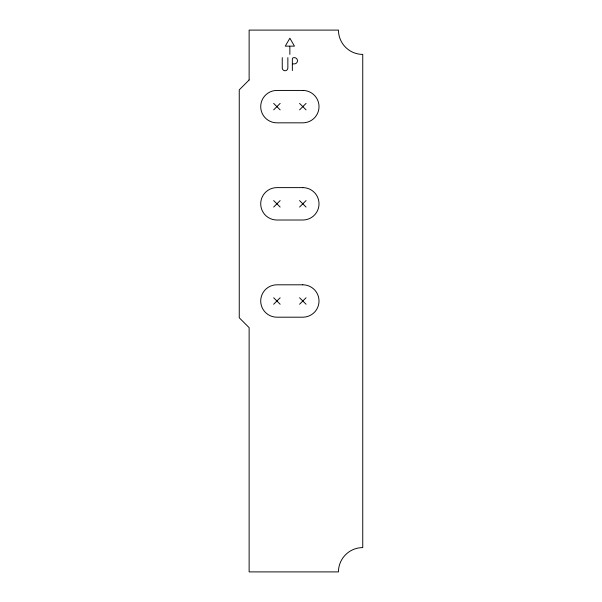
<?xml version="1.0" encoding="UTF-8"?>
<svg xmlns="http://www.w3.org/2000/svg" width="602" height="602" viewBox="0 0 602 602"><rect width="100%" height="100%" fill="white"/><g stroke="black" fill="none" stroke-linecap="round" stroke-linejoin="round"><path stroke-width="0.9" d="M273.669 109.873L280.148 103.394M299.585 109.873L306.064 103.394M273.669 207.058L280.148 200.579M299.585 207.058L306.064 200.579M273.669 304.236L280.148 297.764M299.585 304.236L306.064 297.764M289.539 46.143L285.273 46.143L289.863 38.197L294.453 46.143L289.863 46.143L289.863 54.398M292.677 63.88L294.348 63.88A3.123 3.123 0 0 0 297.471 60.757A3.123 3.123 0 0 0 294.348 57.634L293.874 57.634A1.52 1.52 0 0 0 292.354 59.154L292.354 70.592M299.585 103.394L306.064 109.873M273.669 103.394L280.148 109.873M299.585 200.579L306.064 207.058M273.669 200.579L280.148 207.058M299.585 297.764L306.064 304.236M273.669 297.764L280.148 304.236M287.854 57.634L287.854 67.936A2.799 2.799 0 0 1 285.055 70.735A2.799 2.799 0 0 1 282.255 67.936L282.255 57.634M249.13 79.976L239.25 89.856L239.25 317.773L249.13 327.654L249.13 571.9L338.459 571.9A24.298 24.298 0 0 1 362.75 547.602L362.75 54.398A24.298 24.298 0 0 1 338.459 30.1L249.13 30.1L249.13 79.976M302.821 90.435L276.905 90.435A16.194 16.194 0 0 0 260.711 106.629A16.194 16.194 0 0 0 276.905 122.831L302.821 122.831A16.194 16.194 0 0 0 319.022 106.629A16.194 16.194 0 0 0 302.821 90.435M302.821 187.621L276.905 187.621A16.194 16.194 0 0 0 260.711 203.815A16.194 16.194 0 0 0 276.905 220.016L302.821 220.016A16.194 16.194 0 0 0 319.022 203.815A16.194 16.194 0 0 0 302.821 187.621M302.821 284.806L276.905 284.806A16.194 16.194 0 0 0 260.711 301A16.194 16.194 0 0 0 276.905 317.194L302.821 317.194A16.194 16.194 0 0 0 319.022 301A16.194 16.194 0 0 0 302.821 284.806"/></g></svg>
